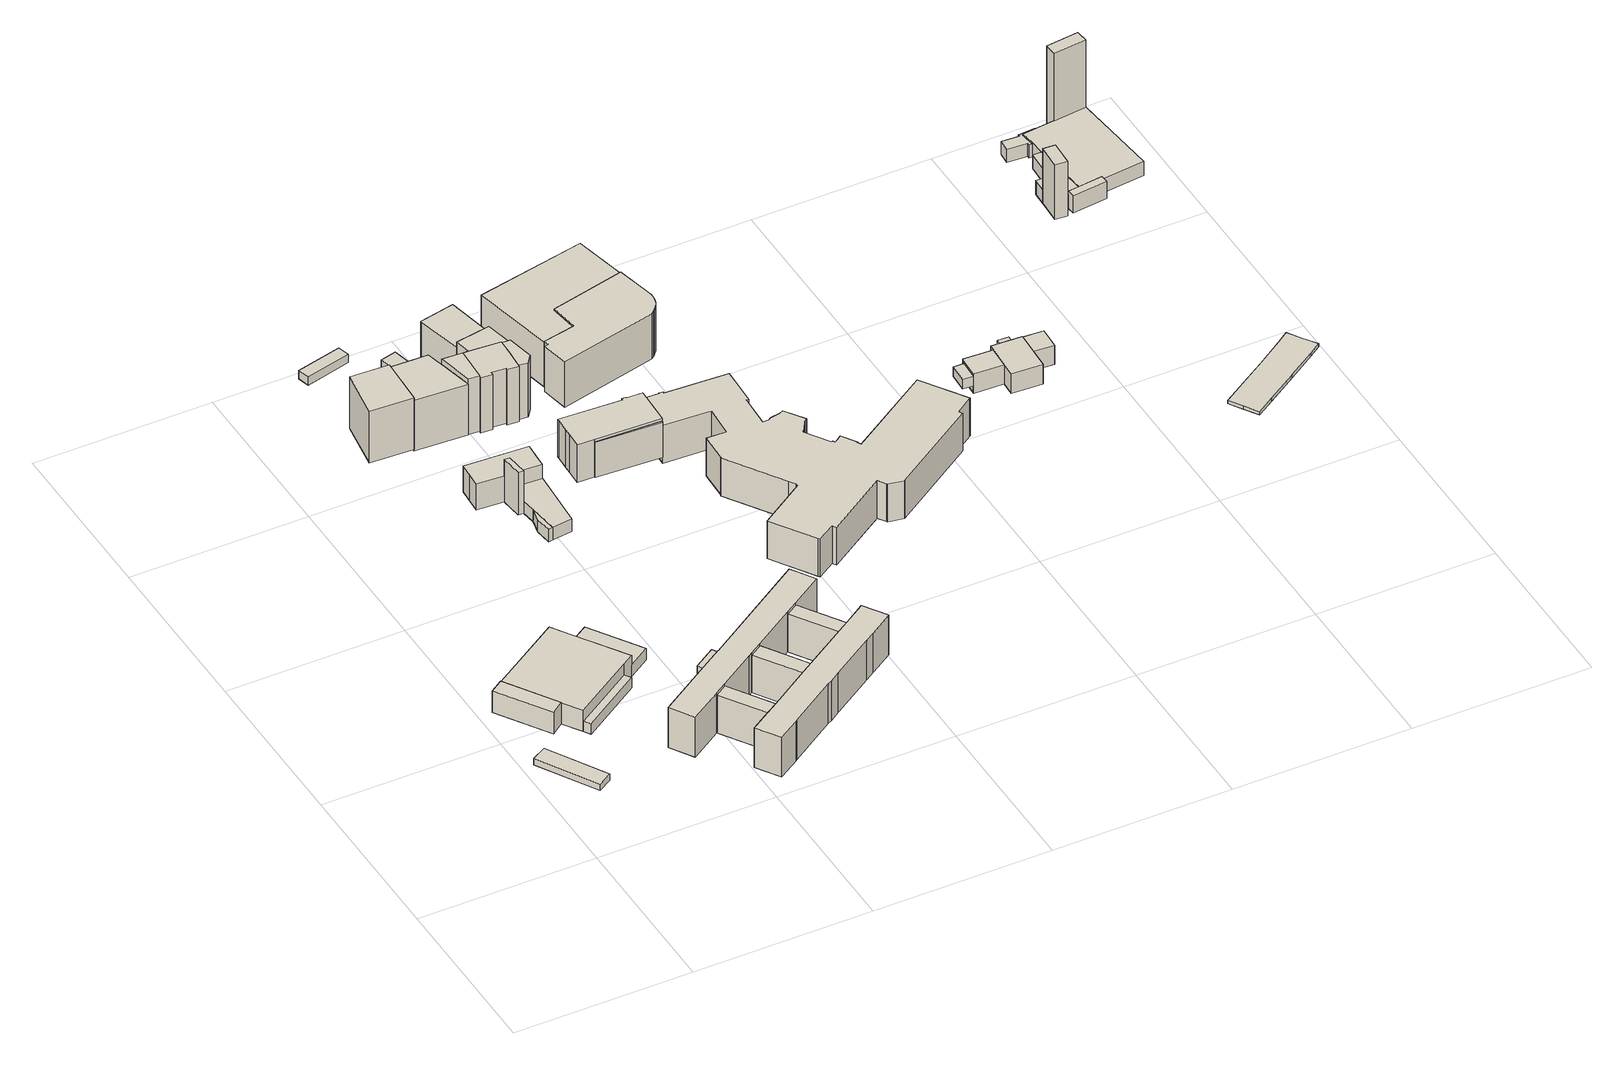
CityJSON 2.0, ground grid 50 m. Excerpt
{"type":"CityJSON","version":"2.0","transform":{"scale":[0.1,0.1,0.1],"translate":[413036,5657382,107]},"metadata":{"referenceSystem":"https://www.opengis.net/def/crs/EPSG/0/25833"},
"CityObjects":{
"building1":{"type":"Building","attributes":{"Dachtyp_tdc":"tdcPolyFlatRoof","Gemeindeschluessel":14612000,"Dachneigung":2.82,"QualitaetDacherkennung":89,"Geometrietyp2DReferenz":"3000","measuredHeight":2.12,"function":"31001_2463","roofType":"2100"},"geometry":[{"type":"Solid","lod":"1","boundaries":[[[[0,1,2,3]],[[4,5,6,7]],[[3,5,4,0]],[[2,6,5,3]],[[1,7,6,2]],[[0,4,7,1]]]]}]},
"building2":{"type":"Building","attributes":{"Gemeindeschluessel":14612000,"Geometrietyp2DReferenz":"3000","function":"31001_3211","roofType":"9999"},"children":["building2-1","building2-2","building2-3","building2-4"]},
"building2-1":{"type":"BuildingPart","attributes":{"Dachtyp_tdc":"tdcPolyFlatRoof","Dachneigung":4.71,"QualitaetDacherkennung":76,"Geometrietyp2DReferenz":"3000","measuredHeight":3.86,"roofType":"2100"},"parents":["building2"],"geometry":[{"type":"Solid","lod":"1","boundaries":[[[[8,9,10,11]],[[12,13,14,15]],[[11,13,12,8]],[[10,14,13,11]],[[9,15,14,10]],[[8,12,15,9]]]]}]},
"building2-2":{"type":"BuildingPart","attributes":{"Dachtyp_tdc":"tdcGableRoof","Dachneigung":10.31,"QualitaetDacherkennung":37,"Geometrietyp2DReferenz":"3000","measuredHeight":7.96,"roofType":"3100"},"parents":["building2"],"geometry":[{"type":"Solid","lod":"1","boundaries":[[[[16,17,18,19,20,21,22]],[[23,24,25,26,27,14,13]],[[22,24,23,16]],[[21,25,24,22]],[[20,26,25,21]],[[19,27,26,20]],[[18,14,27,19]],[[17,13,14,18]],[[16,23,13,17]]]]}]},
"building2-3":{"type":"BuildingPart","attributes":{"Dachtyp_tdc":"tdcPolyFlatRoof","Dachneigung":5.27,"QualitaetDacherkennung":71,"Geometrietyp2DReferenz":"3000","measuredHeight":3.4,"roofType":"2100"},"parents":["building2"],"geometry":[{"type":"Solid","lod":"1","boundaries":[[[[28,29,30,31]],[[23,32,33,24]],[[31,32,23,28]],[[30,33,32,31]],[[29,24,33,30]],[[28,23,24,29]]]]}]},
"building2-4":{"type":"BuildingPart","attributes":{"Dachtyp_tdc":"tdcHipRoof","Dachneigung":12.62,"QualitaetDacherkennung":58,"Geometrietyp2DReferenz":"3000","measuredHeight":7.15,"roofType":"3200"},"parents":["building2"],"geometry":[{"type":"Solid","lod":"1","boundaries":[[[[34,35,36,37]],[[38,39,26,25]],[[37,39,38,34]],[[36,26,39,37]],[[35,25,26,36]],[[34,38,25,35]]]]}]},
"building3":{"type":"Building","attributes":{"Dachtyp_tdc":"tdcPolyFlatRoof","Gemeindeschluessel":14612000,"Dachneigung":0,"QualitaetDacherkennung":57,"Geometrietyp2DReferenz":"3000","measuredHeight":16.38,"function":"31001_9998","roofType":"1000"},"geometry":[{"type":"Solid","lod":"1","boundaries":[[[[40,41,42,43]],[[44,45,46,47]],[[43,45,44,40]],[[42,46,45,43]],[[41,47,46,42]],[[40,44,47,41]]]]}]},
"building4":{"type":"Building","attributes":{"name":"4. Grundschule Am Rosengarten Dresden","Gemeindeschluessel":14612000,"Geometrietyp2DReferenz":"3000","function":"31001_3021","roofType":"9999"},"children":["building4-1","building4-2","building4-3","building4-4","building4-5","building4-6"]},
"building4-1":{"type":"BuildingPart","attributes":{"Dachtyp_tdc":"tdcPolyFlatRoof","Dachneigung":2.97,"QualitaetDacherkennung":86,"Geometrietyp2DReferenz":"3000","measuredHeight":12.7,"roofType":"2100"},"parents":["building4"],"geometry":[{"type":"Solid","lod":"1","boundaries":[[[[48,49,50,51,52,53,54,55,56,57,58,59,60,61,62]],[[63,64,65,66,67,68,69,70,71,72,73,74,75,76,77]],[[62,64,63,48]],[[61,65,64,62]],[[60,66,65,61]],[[59,67,66,60]],[[58,68,67,59]],[[57,69,68,58]],[[56,70,69,57]],[[55,71,70,56]],[[54,72,71,55]],[[53,73,72,54]],[[52,74,73,53]],[[51,75,74,52]],[[50,76,75,51]],[[49,77,76,50]],[[48,63,77,49]]]]}]},
"building4-2":{"type":"BuildingPart","attributes":{"Dachtyp_tdc":"tdcPolyFlatRoof","Dachneigung":0,"QualitaetDacherkennung":66,"Geometrietyp2DReferenz":"3000","measuredHeight":12,"roofType":"1000"},"parents":["building4"],"geometry":[{"type":"Solid","lod":"1","boundaries":[[[[78,79,80,81]],[[82,65,64,83]],[[80,65,82,81]],[[79,64,65,80]],[[78,83,64,79]],[[81,82,83,78]]]]}]},
"building4-3":{"type":"BuildingPart","attributes":{"Dachtyp_tdc":"tdcPolyFlatRoof","Dachneigung":4.26,"QualitaetDacherkennung":64,"Geometrietyp2DReferenz":"3000","measuredHeight":12.21,"roofType":"2100"},"parents":["building4"],"geometry":[{"type":"Solid","lod":"1","boundaries":[[[[84,85,86,87]],[[75,74,88,89]],[[87,74,75,84]],[[86,88,74,87]],[[85,89,88,86]],[[84,75,89,85]]]]}]},
"building4-4":{"type":"BuildingPart","attributes":{"Dachtyp_tdc":"tdcPolyFlatRoof","Dachneigung":0,"QualitaetDacherkennung":60,"Geometrietyp2DReferenz":"3000","measuredHeight":12,"roofType":"1000"},"parents":["building4"],"geometry":[{"type":"Solid","lod":"1","boundaries":[[[[90,91,92,93]],[[66,94,95,67]],[[93,94,66,90]],[[92,95,94,93]],[[91,67,95,92]],[[90,66,67,91]]]]}]},
"building4-5":{"type":"BuildingPart","attributes":{"Dachtyp_tdc":"tdcPolyFlatRoof","Dachneigung":0,"QualitaetDacherkennung":69,"Geometrietyp2DReferenz":"3000","measuredHeight":12.01,"roofType":"1000"},"parents":["building4"],"geometry":[{"type":"Solid","lod":"1","boundaries":[[[[96,97,98,99]],[[70,69,100,101]],[[99,69,70,96]],[[98,100,69,99]],[[97,101,100,98]],[[96,70,101,97]]]]}]},
"building4-6":{"type":"BuildingPart","attributes":{"Dachtyp_tdc":"tdcPolyFlatRoof","Dachneigung":0,"QualitaetDacherkennung":68,"Geometrietyp2DReferenz":"3000","measuredHeight":12.49,"roofType":"1000"},"parents":["building4"],"geometry":[{"type":"Solid","lod":"1","boundaries":[[[[102,103,104,105,106,107,108,109,110,111,112,113,114,115,116,117,118,119,120]],[[100,95,94,121,82,83,122,123,124,125,126,127,128,129,130,131,132,133,101]],[[119,95,100,120]],[[118,94,95,119]],[[117,121,94,118]],[[116,82,121,117]],[[115,83,82,116]],[[114,122,83,115]],[[113,123,122,114]],[[112,124,123,113]],[[111,125,124,112]],[[110,126,125,111]],[[109,127,126,110]],[[108,128,127,109]],[[107,129,128,108]],[[106,130,129,107]],[[105,131,130,106]],[[104,132,131,105]],[[103,133,132,104]],[[102,101,133,103]],[[120,100,101,102]]]]}]},
"building5":{"type":"Building","attributes":{"Gemeindeschluessel":14612000,"Geometrietyp2DReferenz":"3000","function":"31001_9998","roofType":"9999"},"children":["building5-1","building5-2","building5-3","building5-4"]},
"building5-1":{"type":"BuildingPart","attributes":{"Dachtyp_tdc":"tdcPolyFlatRoof","Dachneigung":2.81,"QualitaetDacherkennung":82,"Geometrietyp2DReferenz":"3000","measuredHeight":3.93,"roofType":"2100"},"parents":["building5"],"geometry":[{"type":"Solid","lod":"1","boundaries":[[[[134,135,136,137]],[[138,139,140,141]],[[137,139,138,134]],[[136,140,139,137]],[[135,141,140,136]],[[134,138,141,135]]]]}]},
"building5-2":{"type":"BuildingPart","attributes":{"Dachtyp_tdc":"tdcGableRoof","Dachneigung":27.89,"QualitaetDacherkennung":73,"Geometrietyp2DReferenz":"3000","measuredHeight":9.29,"roofType":"3100"},"parents":["building5"],"geometry":[{"type":"Solid","lod":"1","boundaries":[[[[142,143,144,145,146,147,148,149]],[[150,151,152,153,154,155,156,157]],[[148,151,150,149]],[[147,152,151,148]],[[146,153,152,147]],[[145,154,153,146]],[[144,155,154,145]],[[143,156,155,144]],[[142,157,156,143]],[[149,150,157,142]]]]}]},
"building5-3":{"type":"BuildingPart","attributes":{"Dachtyp_tdc":"tdcFreeFormRoof","Dachneigung":71.16,"QualitaetDacherkennung":11,"Geometrietyp2DReferenz":"3000","measuredHeight":14.7,"roofType":"5000"},"parents":["building5"],"geometry":[{"type":"Solid","lod":"1","boundaries":[[[[158,159,160,161]],[[162,150,157,163]],[[161,150,162,158]],[[160,157,150,161]],[[159,163,157,160]],[[158,162,163,159]]]]}]},
"building5-4":{"type":"BuildingPart","attributes":{"Dachtyp_tdc":"tdcPolyFlatRoof","Dachneigung":0,"QualitaetDacherkennung":82,"Geometrietyp2DReferenz":"3000","measuredHeight":3.98,"roofType":"1000"},"parents":["building5"],"geometry":[{"type":"Solid","lod":"1","boundaries":[[[[164,165,166,167,168,169]],[[156,170,138,141,163,157]],[[169,170,156,164]],[[168,138,170,169]],[[167,141,138,168]],[[166,163,141,167]],[[165,157,163,166]],[[164,156,157,165]]]]}]},
"building6":{"type":"Building","attributes":{"Dachtyp_tdc":"tdcPolyFlatRoof","Gemeindeschluessel":14612000,"Dachneigung":2.98,"QualitaetDacherkennung":68,"Geometrietyp2DReferenz":"3000","measuredHeight":2.96,"function":"31001_9998","roofType":"2100"},"geometry":[{"type":"Solid","lod":"1","boundaries":[[[[171,172,173,174]],[[175,176,177,178]],[[174,176,175,171]],[[173,177,176,174]],[[172,178,177,173]],[[171,175,178,172]]]]}]},
"building7":{"type":"Building","attributes":{"Gemeindeschluessel":14612000,"Geometrietyp2DReferenz":"3000","function":"31001_9998","roofType":"9999"},"children":["building7-1","building7-2","building7-3"]},
"building7-1":{"type":"BuildingPart","attributes":{"Dachtyp_tdc":"tdcPolyFlatRoof","Dachneigung":4.94,"QualitaetDacherkennung":52,"Geometrietyp2DReferenz":"3000","measuredHeight":9.53,"roofType":"2100"},"parents":["building7"],"geometry":[{"type":"Solid","lod":"1","boundaries":[[[[179,180,181,182,183]],[[184,185,186,187,188]],[[183,185,184,179]],[[182,186,185,183]],[[181,187,186,182]],[[180,188,187,181]],[[179,184,188,180]]]]}]},
"building7-2":{"type":"BuildingPart","attributes":{"Dachtyp_tdc":"tdcCutGableRoof","Dachneigung":0.741,"QualitaetDacherkennung":70,"Geometrietyp2DReferenz":"3000","measuredHeight":19.41,"roofType":"9999"},"parents":["building7"],"geometry":[{"type":"Solid","lod":"1","boundaries":[[[[189,190,191,192,193,194,195,196,197,198,199]],[[200,201,202,203,204,205,184,188,206,207,208]],[[199,201,200,189]],[[198,202,201,199]],[[197,203,202,198]],[[196,204,203,197]],[[195,205,204,196]],[[194,184,205,195]],[[193,188,184,194]],[[192,206,188,193]],[[191,207,206,192]],[[190,208,207,191]],[[189,200,208,190]]]]}]},
"building7-3":{"type":"BuildingPart","attributes":{"Dachtyp_tdc":"tdcPolyFlatRoof","Dachneigung":0,"QualitaetDacherkennung":78,"Geometrietyp2DReferenz":"3000","measuredHeight":9.3,"roofType":"1000"},"parents":["building7"],"geometry":[{"type":"Solid","lod":"1","boundaries":[[[[182,181,209,210,211]],[[186,212,213,214,187]],[[211,212,186,182]],[[210,213,212,211]],[[209,214,213,210]],[[181,187,214,209]],[[182,186,187,181]]]]}]},
"building8":{"type":"Building","attributes":{"Gemeindeschluessel":14612000,"Geometrietyp2DReferenz":"3000","function":"31001_9998","roofType":"9999"},"children":["building8-1","building8-2","building8-3","building8-4"]},
"building8-1":{"type":"BuildingPart","attributes":{"Dachtyp_tdc":"tdcFreeFormRoof","Dachneigung":53.99,"QualitaetDacherkennung":16,"Geometrietyp2DReferenz":"3000","measuredHeight":18.65,"roofType":"5000"},"parents":["building8"],"geometry":[{"type":"Solid","lod":"1","boundaries":[[[[215,216,217,218,219]],[[220,221,222,223,224]],[[219,221,220,215]],[[218,222,221,219]],[[217,223,222,218]],[[216,224,223,217]],[[215,220,224,216]]]]}]},
"building8-2":{"type":"BuildingPart","attributes":{"Dachtyp_tdc":"tdcGableRoof","Dachneigung":37.62,"QualitaetDacherkennung":66,"Geometrietyp2DReferenz":"3000","measuredHeight":19.6,"roofType":"3100"},"parents":["building8"],"geometry":[{"type":"Solid","lod":"1","boundaries":[[[[225,226,227,228,229,230,231,232,233,234,235,236,237]],[[238,239,240,241,242,243,244,245,246,224,247,223,248]],[[237,239,238,225]],[[236,240,239,237]],[[235,241,240,236]],[[234,242,241,235]],[[233,243,242,234]],[[232,244,243,233]],[[231,245,244,232]],[[230,246,245,231]],[[229,224,246,230]],[[228,247,224,229]],[[227,223,247,228]],[[226,248,223,227]],[[225,238,248,226]]]]}]},
"building8-3":{"type":"BuildingPart","attributes":{"Dachtyp_tdc":"tdcGableRoof","Dachneigung":42.37,"QualitaetDacherkennung":64,"Geometrietyp2DReferenz":"3000","measuredHeight":18.61,"roofType":"3100"},"parents":["building8"],"geometry":[{"type":"Solid","lod":"1","boundaries":[[[[249,250,251,252,253,254,255,256,257,258,259,260,261,262,263,264,265,266,267,268,269,270,271,272]],[[273,274,275,276,277,278,279,280,281,282,283,284,285,286,287,288,289,290,291,292,220,293,246,294]],[[272,274,273,249]],[[271,275,274,272]],[[270,276,275,271]],[[269,277,276,270]],[[268,278,277,269]],[[267,279,278,268]],[[266,280,279,267]],[[265,281,280,266]],[[264,282,281,265]],[[263,283,282,264]],[[262,284,283,263]],[[261,285,284,262]],[[260,286,285,261]],[[259,287,286,260]],[[258,288,287,259]],[[257,289,288,258]],[[256,290,289,257]],[[255,291,290,256]],[[254,292,291,255]],[[253,220,292,254]],[[252,293,220,253]],[[251,246,293,252]],[[250,294,246,251]],[[249,273,294,250]]]]}]},
"building8-4":{"type":"BuildingPart","attributes":{"Dachtyp_tdc":"tdcGableRoof","Dachneigung":10.31,"QualitaetDacherkennung":56,"Geometrietyp2DReferenz":"3000","measuredHeight":19.5,"roofType":"3100"},"parents":["building8"],"geometry":[{"type":"Solid","lod":"1","boundaries":[[[[295,296,297,298]],[[243,299,300,245]],[[298,299,243,295]],[[297,300,299,298]],[[296,245,300,297]],[[295,243,245,296]]]]}]},
"building9":{"type":"Building","attributes":{"Dachtyp_tdc":"tdcGableRoof","Gemeindeschluessel":14612000,"Dachneigung":26.57,"QualitaetDacherkennung":69,"Geometrietyp2DReferenz":"3000","measuredHeight":15.73,"function":"31001_9998","roofType":"3100"},"geometry":[{"type":"Solid","lod":"1","boundaries":[[[[301,302,303,304,305]],[[306,307,308,309,310]],[[305,307,306,301]],[[304,308,307,305]],[[303,309,308,304]],[[302,310,309,303]],[[301,306,310,302]]]]}]},
"building10":{"type":"Building","attributes":{"Gemeindeschluessel":14612000,"Geometrietyp2DReferenz":"3000","function":"31001_9998","roofType":"9999"},"children":["building10-1","building10-2"]},
"building10-1":{"type":"BuildingPart","attributes":{"Dachtyp_tdc":"tdcPolyFlatRoof","Dachneigung":0,"QualitaetDacherkennung":36,"Geometrietyp2DReferenz":"3000","measuredHeight":11.06,"roofType":"1000"},"parents":["building10"],"geometry":[{"type":"Solid","lod":"1","boundaries":[[[[311,312,313,314]],[[315,316,317,318]],[[314,316,315,311]],[[313,317,316,314]],[[312,318,317,313]],[[311,315,318,312]]]]}]},
"building10-2":{"type":"BuildingPart","attributes":{"Dachtyp_tdc":"tdcHipAndGableRoof","Dachneigung":36.79,"QualitaetDacherkennung":71,"Geometrietyp2DReferenz":"3000","measuredHeight":14.53,"roofType":"5000"},"parents":["building10"],"geometry":[{"type":"Solid","lod":"1","boundaries":[[[[319,320,321,322,323,324,325,326,327,328,329,330,331]],[[332,333,334,335,316,315,336,337,338,339,340,341,342]],[[331,333,332,319]],[[330,334,333,331]],[[329,335,334,330]],[[328,316,335,329]],[[327,315,316,328]],[[326,336,315,327]],[[325,337,336,326]],[[324,338,337,325]],[[323,339,338,324]],[[322,340,339,323]],[[321,341,340,322]],[[320,342,341,321]],[[319,332,342,320]]]]}]},
"building11":{"type":"Building","attributes":{"name":"Else-Freier-Haus","Dachtyp_tdc":"tdcFreeFormRoof","Gemeindeschluessel":14612000,"Dachneigung":10.03,"QualitaetDacherkennung":35,"Geometrietyp2DReferenz":"3000","measuredHeight":15.38,"function":"31001_3010","roofType":"5000"},"geometry":[{"type":"Solid","lod":"1","boundaries":[[[[343,344,345,346,347,348,349,350,351,352,353,354,355,356,357,358]],[[359,360,361,362,363,364,365,366,367,368,369,370,371,372,373,374]],[[358,360,359,343]],[[357,361,360,358]],[[356,362,361,357]],[[355,363,362,356]],[[354,364,363,355]],[[353,365,364,354]],[[352,366,365,353]],[[351,367,366,352]],[[350,368,367,351]],[[349,369,368,350]],[[348,370,369,349]],[[347,371,370,348]],[[346,372,371,347]],[[345,373,372,346]],[[344,374,373,345]],[[343,359,374,344]]]]}]},
"building12":{"type":"Building","attributes":{"name":"Else-Freier-Haus Parkhaus","Dachtyp_tdc":"tdcFreeFormRoof","Gemeindeschluessel":14612000,"Dachneigung":10.14,"QualitaetDacherkennung":21,"Geometrietyp2DReferenz":"3000","measuredHeight":15.13,"function":"31001_2461","roofType":"5000"},"geometry":[{"type":"Solid","lod":"1","boundaries":[[[[375,376,377,378,379,380]],[[364,363,381,382,366,365]],[[380,363,364,375]],[[379,381,363,380]],[[378,382,381,379]],[[377,366,382,378]],[[376,365,366,377]],[[375,364,365,376]]]]}]},
"building13":{"type":"Building","attributes":{"Dachtyp_tdc":"tdcPolyFlatRoof","Gemeindeschluessel":14612000,"Dachneigung":0,"QualitaetDacherkennung":20,"Geometrietyp2DReferenz":"3000","measuredHeight":12.02,"function":"31001_9998","roofType":"1000"},"geometry":[{"type":"Solid","lod":"1","boundaries":[[[[383,384,385,386,387,388,389,390,391,392,393,394,395,396,397,398,399,400,401,402,403,404,405,406,407,408,409,410,411,412,413,414,415,416,417,418,419,420,421,422,423,424,425,426,427,428,429,430,431,432,433]],[[434,435,436,437,438,439,440,441,442,443,444,445,446,447,448,449,450,451,452,453,454,455,456,457,458,459,460,461,462,463,464,465,466,467,468,469,470,471,472,473,474,475,476,477,478,479,480,481,482,483,484]],[[433,435,434,383]],[[432,436,435,433]],[[431,437,436,432]],[[430,438,437,431]],[[429,439,438,430]],[[428,440,439,429]],[[427,441,440,428]],[[426,442,441,427]],[[425,443,442,426]],[[424,444,443,425]],[[423,445,444,424]],[[422,446,445,423]],[[421,447,446,422]],[[420,448,447,421]],[[419,449,448,420]],[[418,450,449,419]],[[417,451,450,418]],[[416,452,451,417]],[[415,453,452,416]],[[414,454,453,415]],[[413,455,454,414]],[[412,456,455,413]],[[411,457,456,412]],[[410,458,457,411]],[[409,459,458,410]],[[408,460,459,409]],[[407,461,460,408]],[[406,462,461,407]],[[405,463,462,406]],[[404,464,463,405]],[[403,465,464,404]],[[402,466,465,403]],[[401,467,466,402]],[[400,468,467,401]],[[399,469,468,400]],[[398,470,469,399]],[[397,471,470,398]],[[396,472,471,397]],[[395,473,472,396]],[[394,474,473,395]],[[393,475,474,394]],[[392,476,475,393]],[[391,477,476,392]],[[390,478,477,391]],[[389,479,478,390]],[[388,480,479,389]],[[387,481,480,388]],[[386,482,481,387]],[[385,483,482,386]],[[384,484,483,385]],[[383,434,484,384]]]]}]},
"building14":{"type":"Building","attributes":{"Dachtyp_tdc":"tdcPolyFlatRoof","Gemeindeschluessel":14612000,"Dachneigung":6.22,"QualitaetDacherkennung":69,"Geometrietyp2DReferenz":"3000","measuredHeight":3.07,"function":"31001_9998","roofType":"2100"},"geometry":[{"type":"Solid","lod":"1","boundaries":[[[[485,486,487,488]],[[489,490,491,492]],[[488,490,489,485]],[[487,491,490,488]],[[486,492,491,487]],[[485,489,492,486]]]]}]},
"building15":{"type":"Building","attributes":{"Gemeindeschluessel":14612000,"Geometrietyp2DReferenz":"3000","function":"31001_9998","roofType":"9999"},"children":["building15-1","building15-2","building15-3","building15-4"]},
"building15-1":{"type":"BuildingPart","attributes":{"Dachtyp_tdc":"tdcPolyFlatRoof","Dachneigung":2.83,"QualitaetDacherkennung":83,"Geometrietyp2DReferenz":"3000","measuredHeight":6.43,"roofType":"2100"},"parents":["building15"],"geometry":[{"type":"Solid","lod":"1","boundaries":[[[[493,494,495,496,497,498,499,500,501]],[[502,503,504,505,506,507,508,509,510]],[[500,503,502,501]],[[499,504,503,500]],[[498,505,504,499]],[[497,506,505,498]],[[496,507,506,497]],[[495,508,507,496]],[[494,509,508,495]],[[493,510,509,494]],[[501,502,510,493]]]]}]},
"building15-2":{"type":"BuildingPart","attributes":{"Dachtyp_tdc":"tdcPolyFlatRoof","Dachneigung":2.89,"QualitaetDacherkennung":88,"Geometrietyp2DReferenz":"3000","measuredHeight":6.23,"roofType":"2100"},"parents":["building15"],"geometry":[{"type":"Solid","lod":"1","boundaries":[[[[511,512,513,514,515,516]],[[502,510,517,518,519,520]],[[515,510,502,516]],[[514,517,510,515]],[[513,518,517,514]],[[512,519,518,513]],[[511,520,519,512]],[[516,502,520,511]]]]}]},
"building15-3":{"type":"BuildingPart","attributes":{"Dachtyp_tdc":"tdcPolyFlatRoof","Dachneigung":2.65,"QualitaetDacherkennung":91,"Geometrietyp2DReferenz":"3000","measuredHeight":6.14,"roofType":"2100"},"parents":["building15"],"geometry":[{"type":"Solid","lod":"1","boundaries":[[[[521,522,523,524]],[[506,525,526,507]],[[524,525,506,521]],[[523,526,525,524]],[[522,507,526,523]],[[521,506,507,522]]]]}]},
"building15-4":{"type":"BuildingPart","attributes":{"Dachtyp_tdc":"tdcPolyFlatRoof","Dachneigung":35.69,"QualitaetDacherkennung":58,"Geometrietyp2DReferenz":"3000","measuredHeight":6.13,"roofType":"2100"},"parents":["building15"],"geometry":[{"type":"Solid","lod":"1","boundaries":[[[[527,528,529,530]],[[531,505,504,532]],[[530,505,531,527]],[[529,504,505,530]],[[528,532,504,529]],[[527,531,532,528]]]]}]},
"building16":{"type":"Building","attributes":{"Erfassungsdatum_Objekt":"2022-03-29","BodenHoehe":107.26,"gemHoehe":0,"BauwerkHoehe":1,"Breite":9,"Gemeindeschluessel":"14612000","Geometrietyp2DReferenz":"3000","measuredHeight":1,"function":"53001_1800"},"geometry":[{"type":"Solid","lod":"1","boundaries":[[[[533,534,535,536,537,538,539,540,541,542,543,544,545]],[[546,547,548,549,550,551,552,553,554,555,556,557,558]],[[545,547,546,533]],[[544,548,547,545]],[[543,549,548,544]],[[542,550,549,543]],[[541,551,550,542]],[[540,552,551,541]],[[539,553,552,540]],[[538,554,553,539]],[[537,555,554,538]],[[536,556,555,537]],[[535,557,556,536]],[[534,558,557,535]],[[533,546,558,534]]]]}]},
"building17":{"type":"Building","attributes":{"name":"Diakonissenkrankenhaus Dresden","Dachtyp_tdc":"tdcPolyFlatRoof","Gemeindeschluessel":14612000,"Dachneigung":0,"QualitaetDacherkennung":56,"Geometrietyp2DReferenz":"3000","measuredHeight":17.33,"function":"31001_3051","roofType":"1000"},"geometry":[{"type":"Solid","lod":"1","boundaries":[[[[559,560,561,562,563]],[[564,565,566,567,568]],[[563,565,564,559]],[[562,566,565,563]],[[561,567,566,562]],[[560,568,567,561]],[[559,564,568,560]]]]}]},
"building18":{"type":"Building","attributes":{"name":"Diakonissenkrankenhaus Dresden","Gemeindeschluessel":14612000,"Geometrietyp2DReferenz":"3000","function":"31001_3051","roofType":"9999"},"children":["building18-1","building18-2","building18-3","building18-4","building18-5","building18-6"]},
"building18-1":{"type":"BuildingPart","attributes":{"Dachtyp_tdc":"tdcPolyFlatRoof","Dachneigung":0,"QualitaetDacherkennung":72,"Geometrietyp2DReferenz":"3000","measuredHeight":4.43,"roofType":"1000"},"parents":["building18"],"geometry":[{"type":"Solid","lod":"1","boundaries":[[[[569,570,571,572,573,574,575]],[[576,577,578,579,580,581,582]],[[575,577,576,569]],[[574,578,577,575]],[[573,579,578,574]],[[572,580,579,573]],[[571,581,580,572]],[[570,582,581,571]],[[569,576,582,570]]]]}]},
"building18-2":{"type":"BuildingPart","attributes":{"Dachtyp_tdc":"tdcFreeFormRoof","Dachneigung":67.25,"QualitaetDacherkennung":3,"Geometrietyp2DReferenz":"3000","measuredHeight":27.85,"roofType":"5000"},"parents":["building18"],"geometry":[{"type":"Solid","lod":"1","boundaries":[[[[583,584,585,586]],[[587,588,589,590]],[[586,588,587,583]],[[585,589,588,586]],[[584,590,589,585]],[[583,587,590,584]]]]}]},
"building18-3":{"type":"BuildingPart","attributes":{"Dachtyp_tdc":"tdcPolyFlatRoof","Dachneigung":0,"QualitaetDacherkennung":64,"Geometrietyp2DReferenz":"3000","measuredHeight":4.54,"roofType":"1000"},"parents":["building18"],"geometry":[{"type":"Solid","lod":"1","boundaries":[[[[591,592,593,594,595,596,597,598,599]],[[590,600,601,581,580,602,603,604,587]],[[599,600,590,591]],[[598,601,600,599]],[[597,581,601,598]],[[596,580,581,597]],[[595,602,580,596]],[[594,603,602,595]],[[593,604,603,594]],[[592,587,604,593]],[[591,590,587,592]]]]}]},
"building18-4":{"type":"BuildingPart","attributes":{"Dachtyp_tdc":"tdcPolyFlatRoof","Dachneigung":0,"QualitaetDacherkennung":40,"Geometrietyp2DReferenz":"3000","measuredHeight":4.42,"roofType":"1000"},"parents":["building18"],"geometry":[{"type":"Solid","lod":"1","boundaries":[[[[605,606,607,608,609,610,570,569,575,611]],[[612,613,577,576,582,614,615,616,617,618]],[[611,613,612,605]],[[575,577,613,611]],[[569,576,577,575]],[[570,582,576,569]],[[610,614,582,570]],[[609,615,614,610]],[[608,616,615,609]],[[607,617,616,608]],[[606,618,617,607]],[[605,612,618,606]]]]}]},
"building18-5":{"type":"BuildingPart","attributes":{"Dachtyp_tdc":"tdcPolyFlatRoof","Dachneigung":0,"QualitaetDacherkennung":41,"Geometrietyp2DReferenz":"3000","measuredHeight":4.11,"roofType":"1000"},"parents":["building18"],"geometry":[{"type":"Solid","lod":"1","boundaries":[[[[619,620,621,622,623,624,625,626,627,628]],[[603,602,629,630,631,632,633,634,635,604]],[[628,602,603,619]],[[627,629,602,628]],[[626,630,629,627]],[[625,631,630,626]],[[624,632,631,625]],[[623,633,632,624]],[[622,634,633,623]],[[621,635,634,622]],[[620,604,635,621]],[[619,603,604,620]]]]}]},
"building18-6":{"type":"BuildingPart","attributes":{"Dachtyp_tdc":"tdcPolyFlatRoof","Dachneigung":0,"QualitaetDacherkennung":67,"Geometrietyp2DReferenz":"3000","measuredHeight":5.38,"roofType":"1000"},"parents":["building18"],"geometry":[{"type":"Solid","lod":"1","boundaries":[[[[636,637,638,639,640,641]],[[582,581,601,642,643,614]],[[641,581,582,636]],[[640,601,581,641]],[[639,642,601,640]],[[638,643,642,639]],[[637,614,643,638]],[[636,582,614,637]]]]}]}
},
"vertices":[
[137,188,81],[42,352,81],[1,329,81],[97,164,81],[137,188,61],[97,164,61],[1,329,61],[42,352,61],
[432,549,104],[338,694,104],[276,654,104],[370,510,104],[432,549,68],[370,510,68],[276,654,68],[338,694,68],
[337,489,134],[370,510,134],[276,654,134],[244,703,134],[39,572,134],[131,429,134],[165,378,134],[337,489,68],[165,378,68],[131,429,68],[39,572,68],[244,703,68],
[337,489,101],[165,378,101],[177,359,101],[349,470,101],[349,470,68],[177,359,68],
[96,404,136],[131,429,136],[39,572,136],[3,548,136],[96,404,68],[3,548,68],
[307,1653,255],[199,1658,255],[179,1517,255],[300,1511,255],[307,1653,91],[300,1511,91],[179,1517,91],[199,1658,91],
[881,502,186],[839,567,186],[536,370,186],[536,371,186],[475,332,186],[324,234,186],[365,169,186],[455,227,186],[456,227,186],[489,249,186],[594,317,186],[605,324,186],[639,346,186],[757,422,186],[791,444,186],[881,502,60],[791,444,60],[757,422,60],[639,346,60],[605,324,60],[594,317,60],[489,249,60],[456,227,60],[455,227,60],[365,169,60],[324,234,60],[475,332,60],[536,371,60],[536,370,60],[839,567,60],
[870,322,180],[791,444,180],[757,422,180],[836,300,180],[836,300,60],[870,322,60],
[536,371,182],[526,386,182],[465,347,182],[475,332,182],[465,347,60],[526,386,60],
[639,346,180],[605,324,180],[684,202,180],[718,224,180],[718,224,60],[684,202,60],
[456,227,181],[535,105,181],[568,126,181],[489,249,181],[568,126,60],[535,105,60],
[535,105,185],[474,66,185],[516,1,185],[577,40,185],[579,42,185],[714,130,185],[727,137,185],[756,156,185],[877,234,185],[904,252,185],[970,295,185],[971,296,185],[929,360,185],[870,322,185],[836,300,185],[729,231,185],[718,224,185],[684,202,185],[568,126,185],[729,231,60],[929,360,60],[971,296,60],[970,295,60],[904,252,60],[877,234,60],[756,156,60],[727,137,60],[714,130,60],[579,42,60],[577,40,60],[516,1,60],[474,66,60],
[440,1051,122],[431,1135,122],[422,1095,122],[427,1049,122],[440,1051,83],[427,1049,83],[422,1095,83],[431,1135,83],
[419,1236,166],[507,1231,166],[509,1270,166],[512,1309,166],[334,1318,166],[331,1280,166],[329,1241,166],[404,1237,166],[404,1237,83],[329,1241,83],[331,1280,83],[334,1318,83],[512,1309,83],[509,1270,83],[507,1231,83],[419,1236,83],
[410,1176,218],[426,1175,218],[419,1236,218],[404,1237,218],[410,1176,83],[426,1175,83],
[507,1231,123],[419,1236,123],[426,1175,123],[431,1135,123],[440,1051,123],[497,1058,123],[497,1058,83],
[313,1878,123],[305,1911,123],[177,1880,123],[185,1847,123],[313,1878,97],[185,1847,97],[177,1880,97],[305,1911,97],
[365,1651,180],[414,1650,180],[403,1695,180],[368,1686,180],[376,1654,180],[365,1651,87],[376,1654,87],[368,1686,87],[403,1695,87],[414,1650,87],
[447,1503,247],[442,1527,247],[425,1602,247],[420,1622,247],[414,1650,247],[365,1651,247],[310,1653,247],[307,1653,247],[306,1627,247],[301,1533,247],[300,1511,247],[447,1503,87],[300,1511,87],[301,1533,87],[306,1627,87],[307,1653,87],[310,1653,87],[420,1622,87],[425,1602,87],[442,1527,87],
[386,1770,180],[341,1759,180],[358,1684,180],[358,1684,87],[341,1759,87],[386,1770,87],
[611,1592,260],[587,1593,260],[581,1496,260],[608,1494,260],[626,1517,260],[611,1592,88],[626,1517,88],[608,1494,88],[581,1496,88],[587,1593,88],
[549,1491,263],[581,1489,263],[581,1496,263],[584,1543,263],[587,1593,263],[495,1599,263],[483,1599,263],[480,1549,263],[478,1501,263],[477,1494,263],[509,1492,263],[509,1500,263],[549,1497,263],[549,1491,88],[549,1497,88],[509,1500,88],[509,1492,88],[477,1494,88],[478,1501,88],[480,1549,88],[483,1599,88],[495,1599,88],[584,1543,88],[581,1489,88],
[495,1601,252],[495,1600,252],[495,1599,252],[562,1595,252],[611,1592,252],[594,1672,252],[547,1664,252],[496,1656,252],[505,1614,252],[504,1613,252],[503,1613,252],[502,1612,252],[501,1612,252],[500,1611,252],[500,1610,252],[499,1610,252],[498,1609,252],[497,1608,252],[497,1607,252],[496,1606,252],[496,1605,252],[496,1604,252],[495,1603,252],[495,1602,252],[495,1601,88],[495,1602,88],[495,1603,88],[496,1604,88],[496,1605,88],[496,1606,88],[497,1607,88],[497,1608,88],[498,1609,88],[499,1610,88],[500,1610,88],[500,1611,88],[501,1612,88],[502,1612,88],[503,1613,88],[504,1613,88],[505,1614,88],[496,1656,88],[547,1664,88],[594,1672,88],[562,1595,88],[495,1600,88],
[478,1501,264],[483,1599,264],[425,1602,264],[447,1503,264],[447,1503,88],[425,1602,88],
[467,1785,234],[496,1656,234],[594,1672,234],[566,1808,234],[466,1787,234],[467,1785,89],[466,1787,89],[566,1808,89],[594,1672,89],[496,1656,89],
[643,1212,199],[643,1209,199],[826,1200,199],[827,1205,199],[643,1212,88],[827,1205,88],[826,1200,88],[643,1209,88],
[787,1320,207],[776,1321,207],[775,1315,207],[599,1324,207],[599,1316,207],[597,1278,207],[596,1256,207],[594,1213,207],[643,1212,207],[827,1205,207],[829,1249,207],[832,1316,207],[787,1318,207],[787,1320,88],[787,1318,88],[832,1316,88],[829,1249,88],[594,1213,88],[596,1256,88],[597,1278,88],[599,1316,88],[599,1324,88],[775,1315,88],[776,1321,88],
[993,1571,211],[1002,1578,211],[1010,1586,211],[1017,1595,211],[1022,1605,211],[1025,1616,211],[1027,1628,211],[1027,1639,211],[1025,1650,211],[1002,1749,211],[791,1700,211],[802,1619,211],[710,1601,211],[713,1586,211],[702,1584,211],[717,1507,211],[993,1571,67],[717,1507,67],[702,1584,67],[713,1586,67],[710,1601,67],[802,1619,67],[791,1700,67],[1002,1749,67],[1025,1650,67],[1027,1639,67],[1027,1628,67],[1025,1616,67],[1022,1605,67],[1017,1595,67],[1010,1586,67],[1002,1578,67],
[802,1619,207],[791,1700,207],[1002,1749,207],[969,1899,207],[661,1836,207],[710,1601,207],[661,1836,67],[969,1899,67],
[826,1200,189],[958,1194,189],[953,1105,189],[897,1107,189],[894,1023,189],[892,1022,189],[996,864,189],[1008,846,189],[1007,845,189],[1009,840,189],[878,754,189],[956,635,189],[959,630,189],[1009,662,189],[1016,652,189],[1189,765,189],[1204,742,189],[1206,740,189],[1248,732,189],[1249,733,189],[1497,895,189],[1491,905,189],[1539,937,189],[1541,938,189],[1538,942,189],[1459,1062,189],[1221,907,189],[1215,917,189],[1217,918,189],[1191,959,189],[1168,944,189],[1165,951,189],[1162,949,189],[1117,1017,189],[1125,1025,189],[1140,1049,189],[1149,1057,189],[1148,1058,189],[1112,1112,189],[1102,1107,189],[1074,1102,189],[1065,1097,189],[1048,1097,189],[1053,1190,189],[1060,1190,189],[1064,1301,189],[887,1310,189],[888,1315,189],[877,1316,189],[877,1314,189],[832,1316,189],[826,1200,69],[832,1316,69],[877,1314,69],[877,1316,69],[888,1315,69],[887,1310,69],[1064,1301,69],[1060,1190,69],[1053,1190,69],[1048,1097,69],[1065,1097,69],[1074,1102,69],[1102,1107,69],[1112,1112,69],[1148,1058,69],[1149,1057,69],[1140,1049,69],[1125,1025,69],[1117,1017,69],[1162,949,69],[1165,951,69],[1168,944,69],[1191,959,69],[1217,918,69],[1215,917,69],[1221,907,69],[1459,1062,69],[1538,942,69],[1541,938,69],[1539,937,69],[1491,905,69],[1497,895,69],[1249,733,69],[1248,732,69],[1206,740,69],[1204,742,69],[1189,765,69],[1016,652,69],[1009,662,69],[959,630,69],[956,635,69],[878,754,69],[1009,840,69],[1007,845,69],[1008,846,69],[996,864,69],[892,1022,69],[894,1023,69],[897,1107,69],[953,1105,69],[958,1194,69],
[1610,1156,104],[1607,1102,104],[1636,1100,104],[1639,1155,104],[1610,1156,74],[1639,1155,74],[1636,1100,74],[1607,1102,74],
[1719,1094,114],[1717,1054,114],[1803,1050,114],[1806,1107,114],[1809,1169,114],[1782,1170,114],[1750,1172,114],[1723,1173,114],[1722,1158,114],[1722,1158,52],[1723,1173,52],[1750,1172,52],[1782,1170,52],[1809,1169,52],[1806,1107,52],[1803,1050,52],[1717,1054,52],[1719,1094,52],
[1639,1162,113],[1639,1155,113],[1636,1100,113],[1636,1098,113],[1719,1094,113],[1722,1158,113],[1636,1098,52],[1636,1100,52],[1639,1155,52],[1639,1162,52],
[1809,1169,112],[1806,1107,112],[1864,1104,112],[1867,1166,112],[1867,1166,52],[1864,1104,52],
[1784,1192,106],[1752,1194,106],[1750,1172,106],[1782,1170,106],[1784,1192,52],[1752,1194,52],
[2195,822,13],[2219,784,13],[2244,746,13],[2294,779,13],[2381,835,13],[2382,835,13],[2462,888,13],[2495,911,13],[2470,948,13],[2445,986,13],[2412,963,13],[2332,910,13],[2246,855,13],[2195,822,3],[2246,855,3],[2332,910,3],[2412,963,3],[2445,986,3],[2470,948,3],[2495,911,3],[2462,888,3],[2382,835,3],[2381,835,3],[2294,779,3],[2244,746,3],[2219,784,3],
[2162,1594,226],[2164,1627,226],[2166,1664,226],[2132,1666,226],[2128,1596,226],[2162,1594,53],[2128,1596,53],[2132,1666,53],[2166,1664,53],[2164,1627,53],
[2177,1711,96],[2180,1621,96],[2215,1625,96],[2198,1796,96],[2174,1797,96],[2169,1711,96],[2171,1711,96],[2177,1711,52],[2171,1711,52],[2169,1711,52],[2174,1797,52],[2198,1796,52],[2215,1625,52],[2180,1621,52],
[2283,1888,310],[2375,1898,310],[2371,1932,310],[2280,1922,310],[2283,1888,52],[2280,1922,52],[2371,1932,52],[2375,1898,52],
[2375,1898,97],[2283,1888,97],[2228,1882,97],[2190,1878,97],[2194,1838,97],[2198,1796,97],[2215,1625,97],[2278,1632,97],[2402,1645,97],[2402,1645,52],[2278,1632,52],[2194,1838,52],[2190,1878,52],[2228,1882,52],
[2134,1706,96],[2132,1666,96],[2166,1664,96],[2164,1627,96],[2177,1629,96],[2178,1621,96],[2171,1704,96],[2134,1706,52],[2171,1704,52],[2178,1621,52],[2177,1629,52],[2164,1627,52],[2166,1664,52],[2132,1666,52],
[2190,1878,93],[2228,1882,93],[2227,1889,93],[2180,1884,93],[2181,1879,93],[2131,1882,93],[2129,1848,93],[2185,1845,93],[2186,1837,93],[2194,1838,93],[2186,1837,52],[2185,1845,52],[2129,1848,52],[2131,1882,52],[2181,1879,52],[2180,1884,52],[2227,1889,52],
[2180,1621,106],[2178,1621,106],[2180,1599,106],[2280,1610,106],[2278,1632,106],[2215,1625,106],[2280,1610,52],[2180,1599,52]
]}
